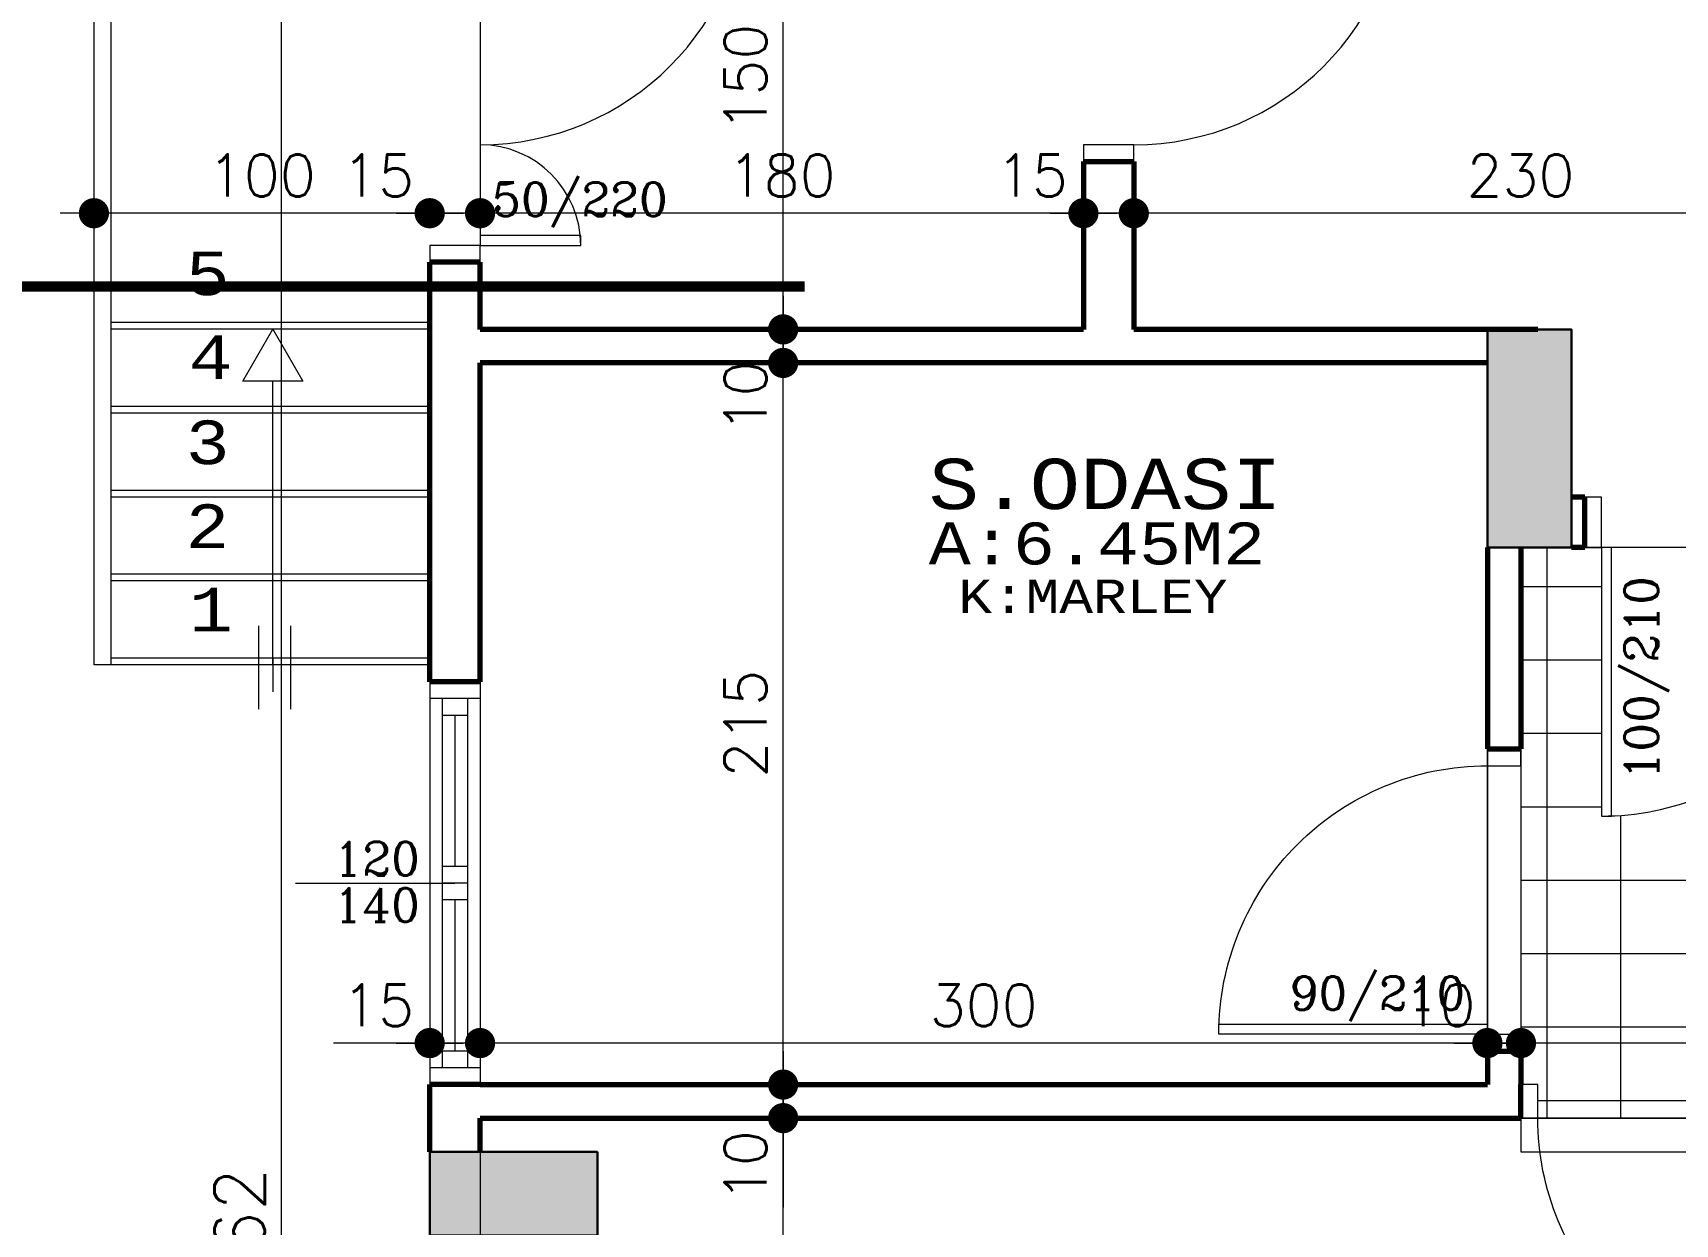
# Model space of a CAD drawing. Header units: millimetres. Extents: x 35860 to 71103, y -11298 to -8385.
# Drawn here: x 44905.2 to 45394.3, y -10340 to -9985.1 of the extents above; entities that cross this region are included whole.
import ezdxf
from ezdxf.enums import TextEntityAlignment as Align

# ---------------------------------------------------------------- set-up
doc = ezdxf.new("R2010")
doc.units = ezdxf.units.MM
doc.header["$MEASUREMENT"] = 0
doc.layers.get('0').update_dxf_attribs({"lineweight": 15})
doc.layers.get('Defpoints').update_dxf_attribs({"lineweight": 20})
for name, color, linetype, lineweight in [('02', 2, 'Continuous', 20), ('03_Yazı', 1, 'Continuous', 30), ('05', 4, 'Continuous', 50), ('07', 3, 'Continuous', 70), ('Aks&Tefriş', 5, 'Continuous', 20), ('Kolon', 6, 'Continuous', 30), ('Merd&Balkon', 40, 'Continuous', 20), ('Ölçü', 140, 'Continuous', 20)]:
    doc.layers.add(name, color=color, linetype=linetype, lineweight=lineweight)
doc.layers.add('Lay_X', color=45, linetype='Continuous', lineweight=13, plot=False)
doc.styles.add('0', font='txt.shx')
doc.styles.add('C', font='')
doc.styles.add('ROMANC', font='romanc', dxfattribs={"height": 0.11})
doc.styles.get('C').set_extended_font_data('Courier New Tur')
doc.dimstyles.new('2', dxfattribs={"dimtxt": 12.5, "dimasz": 1, "dimexe": 0, "dimexo": 0, "dimgap": 5, "dimtad": 1, "dimdec": 0, "dimlfac": -1, "dimzin": 12, "dimdsep": 46, "dimtxsty": '0', "dimblk": 'DOT', "dimcen": 2.5, "dimse1": 1, "dimse2": 1, "dimclrd": 256, "dimclrt": 1, "dimadec": 0, "dimazin": 0, "dimtfac": 1, "dimtdec": 0, "dimtmove": 0, "dimatfit": 0, "dimldrblk": 'DOT', "dimfxl": 1, "dimtolj": 1, "dimtzin": 0, "dimlwd": -1, "dimarcsym": 0})
doc.dimstyles.new('3', dxfattribs={"dimtxt": 15, "dimasz": 1, "dimexe": 0.18, "dimexo": 0.0625, "dimgap": 5, "dimtad": 1, "dimdec": 0, "dimlfac": -1, "dimzin": 12, "dimdsep": 46, "dimtxsty": '0', "dimblk": 'DOT', "dimcen": 2.5, "dimse1": 1, "dimse2": 1, "dimclrd": 256, "dimclrt": 1, "dimadec": 8, "dimazin": 0, "dimtfac": 1, "dimtdec": 0, "dimtmove": 0, "dimatfit": 0, "dimldrblk": 'DOT', "dimfxl": 1, "dimtolj": 1, "dimtzin": 0, "dimlwd": -1, "dimarcsym": 0})
doc.dimstyles.new('_VI80I', dxfattribs={"dimtxt": 15, "dimasz": 1, "dimexe": 0, "dimexo": 100, "dimgap": 5, "dimtad": 1, "dimdec": 0, "dimlfac": -1, "dimzin": 12, "dimdsep": 46, "dimtxsty": '0', "dimblk1": 'DOT80_2', "dimblk2": 'DOT80_1', "dimsah": 1, "dimcen": 2.5, "dimse1": 1, "dimse2": 1, "dimclrd": 256, "dimclrt": 1, "dimadec": 8, "dimazin": 0, "dimtfac": 1, "dimtdec": 0, "dimtmove": 0, "dimatfit": 0, "dimldrblk": 'DOT', "dimfxl": 1, "dimtolj": 1, "dimtzin": 0, "dimlwd": -1, "dimarcsym": 0})

# ---------------------------------------------------------------- blocks, each defined once
blk = doc.blocks.new('DOT')
at = {"color": 0}
blk.add_line((-10, 0), (10, 0), dxfattribs=at)
at = {"color": 0, "const_width": 4.5}
blk.add_lwpolyline([(-2.25, 0, 1), (2.25, 0, 1)], format="xyb", close=True, dxfattribs=at)
blk = doc.blocks.new('*D115')
at = {"layer": 'Defpoints', "color": 0, "transparency": 16777216}
for p in [(45338.41, -10218.42), (45038.41, -10286.05), (45038.41, -10318.42)]:
    blk.add_point(p, dxfattribs=at)
at = {"layer": 'Ölçü', "transparency": 16777216}
blk.add_line((45337.41, -10286.05), (45039.41, -10286.05), dxfattribs=at)
at = {"layer": 'Ölçü', "transparency": 16777216, "rotation": 180}
blk.add_blockref('DOT', (45038.41, -10286.05), dxfattribs=at)
at = {"layer": 'Ölçü', "transparency": 16777216}
blk.add_blockref('DOT', (45338.41, -10286.05), dxfattribs=at)
at = {"layer": 'Ölçü', "color": 1, "transparency": 16777216, "insert": (45188.41, -10274.8), "char_height": 12.5, "attachment_point": 5, "style": '0'}
blk.add_mtext('\\A1;300', dxfattribs=at)
blk = doc.blocks.new('*D116')
at = {"layer": 'Defpoints', "color": 0, "transparency": 16777216}
for p in [(45023.41, -10286.05), (45023.41, -10318.42), (45038.41, -10318.42)]:
    blk.add_point(p, dxfattribs=at)
at = {"layer": 'Ölçü', "transparency": 16777216}
for p, q in [((45022.41, -10286.05), (44994.74, -10286.05)), ((45038.41, -10286.05), (45023.41, -10286.05)), ((45039.41, -10286.05), (45040.41, -10286.05))]:
    blk.add_line(p, q, dxfattribs=at)
blk.add_blockref('DOT', (45023.41, -10286.05), dxfattribs=at)
at = {"layer": 'Ölçü', "transparency": 16777216, "rotation": 180}
blk.add_blockref('DOT', (45038.41, -10286.05), dxfattribs=at)
at = {"layer": 'Ölçü', "color": 1, "transparency": 16777216, "insert": (45008.07, -10274.8), "char_height": 12.5, "attachment_point": 5, "style": '0'}
blk.add_mtext('\\A1;15', dxfattribs=at)
blk = doc.blocks.new('*D131')
at = {"layer": 'Defpoints', "color": 0, "transparency": 16777216}
for p in [(45066.98, -10308.42), (45128.68, -10308.42), (45163.41, -10608.42)]:
    blk.add_point(p, dxfattribs=at)
at = {"layer": 'Ölçü', "transparency": 16777216}
blk.add_line((45128.68, -10607.42), (45128.68, -10309.42), dxfattribs=at)
for p, rotation in [((45128.68, -10308.42), 90), ((45128.68, -10608.42), 270)]:
    blk.add_blockref('DOT', p, dxfattribs=dict(at, rotation=rotation))
at = {"layer": 'Ölçü', "color": 1, "transparency": 16777216, "insert": (45117.43, -10458.42), "char_height": 12.5, "attachment_point": 5, "rotation": 90, "style": '0'}
blk.add_mtext('\\A1;300', dxfattribs=at)
blk = doc.blocks.new('*D132')
at = {"layer": 'Defpoints', "color": 0, "transparency": 16777216}
for p in [(45047.09, -10083.42), (45128.68, -10083.42), (45071.17, -10298.42)]:
    blk.add_point(p, dxfattribs=at)
at = {"layer": 'Ölçü', "transparency": 16777216}
blk.add_line((45128.68, -10297.42), (45128.68, -10084.42), dxfattribs=at)
for p, rotation in [((45128.68, -10083.42), 90), ((45128.68, -10298.42), 270)]:
    blk.add_blockref('DOT', p, dxfattribs=dict(at, rotation=rotation))
at = {"layer": 'Ölçü', "color": 1, "transparency": 16777216, "insert": (45117.43, -10190.92), "char_height": 12.5, "attachment_point": 5, "rotation": 90, "style": '0'}
blk.add_mtext('\\A1;215', dxfattribs=at)
blk = doc.blocks.new('*D133')
at = {"layer": 'Defpoints', "color": 0, "transparency": 16777216}
for p in [(45038.41, -9923.42), (45128.68, -9923.42), (45038.41, -10073.42)]:
    blk.add_point(p, dxfattribs=at)
at = {"layer": 'Ölçü', "transparency": 16777216}
blk.add_line((45128.68, -10072.42), (45128.68, -9924.42), dxfattribs=at)
for p, rotation in [((45128.68, -9923.42), 90), ((45128.68, -10073.42), 270)]:
    blk.add_blockref('DOT', p, dxfattribs=dict(at, rotation=rotation))
at = {"layer": 'Ölçü', "color": 1, "transparency": 16777216, "insert": (45117.43, -9998.42), "char_height": 12.5, "attachment_point": 5, "rotation": 90, "style": '0'}
blk.add_mtext('\\A1;150', dxfattribs=at)
blk = doc.blocks.new('*D175')
at = {"layer": 'Defpoints', "color": 0, "transparency": 16777216}
for p in [(45116.83, -10073.42), (45128.68, -10073.42), (45047.09, -10083.42)]:
    blk.add_point(p, dxfattribs=at)
at = {"layer": 'Ölçü', "transparency": 16777216}
for p, q in [((45128.68, -10072.42), (45128.68, -10071.42)), ((45128.68, -10083.42), (45128.68, -10073.42)), ((45128.68, -10084.42), (45128.68, -10085.42))]:
    blk.add_line(p, q, dxfattribs=at)
for p, rotation in [((45128.68, -10073.42), 270), ((45128.68, -10083.42), 90)]:
    blk.add_blockref('DOT', p, dxfattribs=dict(at, rotation=rotation))
at = {"layer": 'Ölçü', "color": 1, "transparency": 16777216, "insert": (45117.43, -10093.42), "char_height": 12.5, "attachment_point": 5, "rotation": 90, "style": '0'}
blk.add_mtext('\\A1;10', dxfattribs=at)
blk = doc.blocks.new('*D181')
at = {"layer": 'Defpoints', "color": 0, "transparency": 16777216}
for p in [(45348.41, -10218.42), (45348.41, -10286.05), (45648.41, -10328.42)]:
    blk.add_point(p, dxfattribs=at)
at = {"layer": 'Ölçü', "transparency": 16777216}
blk.add_line((45647.41, -10286.05), (45349.41, -10286.05), dxfattribs=at)
at = {"layer": 'Ölçü', "transparency": 16777216, "rotation": 180}
blk.add_blockref('DOT', (45348.41, -10286.05), dxfattribs=at)
at = {"layer": 'Ölçü', "transparency": 16777216}
blk.add_blockref('DOT', (45648.41, -10286.05), dxfattribs=at)
at = {"layer": 'Ölçü', "color": 1, "transparency": 16777216, "insert": (45498.41, -10274.8), "char_height": 12.5, "attachment_point": 5, "style": '0'}
blk.add_mtext('\\A1;300', dxfattribs=at)
blk = doc.blocks.new('*D182')
at = {"layer": 'Defpoints', "color": 0, "transparency": 16777216}
for p in [(45338.41, -10218.42), (45348.41, -10218.42), (45338.41, -10286.05)]:
    blk.add_point(p, dxfattribs=at)
at = {"layer": 'Ölçü', "transparency": 16777216}
for p, q in [((45337.41, -10286.05), (45311.82, -10286.05)), ((45348.41, -10286.05), (45338.41, -10286.05)), ((45349.41, -10286.05), (45350.41, -10286.05))]:
    blk.add_line(p, q, dxfattribs=at)
blk.add_blockref('DOT', (45338.41, -10286.05), dxfattribs=at)
at = {"layer": 'Ölçü', "transparency": 16777216, "rotation": 180}
blk.add_blockref('DOT', (45348.41, -10286.05), dxfattribs=at)
at = {"layer": 'Ölçü', "color": 1, "transparency": 16777216, "insert": (45324.12, -10274.8), "char_height": 12.5, "attachment_point": 5, "style": '0'}
blk.add_mtext('\\A1;10', dxfattribs=at)
blk = doc.blocks.new('*D192')
at = {"layer": 'Defpoints', "color": 0, "transparency": 16777216}
for p in [(45463.41, -10008.42), (45233.1, -10023.42), (45233.1, -10038.81)]:
    blk.add_point(p, dxfattribs=at)
at = {"layer": 'Ölçü', "transparency": 16777216}
blk.add_line((45462.41, -10038.81), (45234.1, -10038.81), dxfattribs=at)
at = {"layer": 'Ölçü', "transparency": 16777216, "rotation": 180}
blk.add_blockref('DOT', (45233.1, -10038.81), dxfattribs=at)
at = {"layer": 'Ölçü', "transparency": 16777216}
blk.add_blockref('DOT', (45463.41, -10038.81), dxfattribs=at)
at = {"layer": 'Ölçü', "color": 1, "transparency": 16777216, "insert": (45348.25, -10027.56), "char_height": 12.5, "attachment_point": 5, "style": '0'}
blk.add_mtext('\\A1;230', dxfattribs=at)
blk = doc.blocks.new('*D193')
at = {"layer": 'Defpoints', "color": 0, "transparency": 16777216}
for p in [(45218.1, -10023.42), (45233.1, -10023.42), (45218.1, -10038.81)]:
    blk.add_point(p, dxfattribs=at)
at = {"layer": 'Ölçü', "transparency": 16777216}
for p, q in [((45217.1, -10038.81), (45189.43, -10038.81)), ((45233.1, -10038.81), (45218.1, -10038.81)), ((45234.1, -10038.81), (45235.1, -10038.81))]:
    blk.add_line(p, q, dxfattribs=at)
blk.add_blockref('DOT', (45218.1, -10038.81), dxfattribs=at)
at = {"layer": 'Ölçü', "transparency": 16777216, "rotation": 180}
blk.add_blockref('DOT', (45233.1, -10038.81), dxfattribs=at)
at = {"layer": 'Ölçü', "color": 1, "transparency": 16777216, "insert": (45202.76, -10027.56), "char_height": 12.5, "attachment_point": 5, "style": '0'}
blk.add_mtext('\\A1;15', dxfattribs=at)
blk = doc.blocks.new('*D194')
at = {"layer": 'Defpoints', "color": 0, "transparency": 16777216}
for p in [(45218.1, -10023.42), (45038.41, -10038.81), (45038.41, -10053.42)]:
    blk.add_point(p, dxfattribs=at)
at = {"layer": 'Ölçü', "transparency": 16777216}
blk.add_line((45217.1, -10038.81), (45039.41, -10038.81), dxfattribs=at)
at = {"layer": 'Ölçü', "transparency": 16777216, "rotation": 180}
blk.add_blockref('DOT', (45038.41, -10038.81), dxfattribs=at)
at = {"layer": 'Ölçü', "transparency": 16777216}
blk.add_blockref('DOT', (45218.1, -10038.81), dxfattribs=at)
at = {"layer": 'Ölçü', "color": 1, "transparency": 16777216, "insert": (45128.25, -10027.56), "char_height": 12.5, "attachment_point": 5, "style": '0'}
blk.add_mtext('\\A1;180', dxfattribs=at)
blk = doc.blocks.new('*D195')
at = {"layer": 'Defpoints', "color": 0, "transparency": 16777216}
for p in [(45023.41, -10038.81), (45023.41, -10053.42), (45038.41, -10053.42)]:
    blk.add_point(p, dxfattribs=at)
at = {"layer": 'Ölçü', "transparency": 16777216}
for p, q in [((45022.41, -10038.81), (44994.74, -10038.81)), ((45038.41, -10038.81), (45023.41, -10038.81)), ((45039.41, -10038.81), (45040.41, -10038.81))]:
    blk.add_line(p, q, dxfattribs=at)
blk.add_blockref('DOT', (45023.41, -10038.81), dxfattribs=at)
at = {"layer": 'Ölçü', "transparency": 16777216, "rotation": 180}
blk.add_blockref('DOT', (45038.41, -10038.81), dxfattribs=at)
at = {"layer": 'Ölçü', "color": 1, "transparency": 16777216, "insert": (45008.07, -10027.56), "char_height": 12.5, "attachment_point": 5, "style": '0'}
blk.add_mtext('\\A1;15', dxfattribs=at)
blk = doc.blocks.new('*D196')
at = {"layer": 'Defpoints', "color": 0, "transparency": 16777216}
for p in [(44923.41, -10038.81), (45023.41, -10053.42), (44923.41, -10085.42)]:
    blk.add_point(p, dxfattribs=at)
at = {"layer": 'Ölçü', "transparency": 16777216}
blk.add_line((45022.41, -10038.81), (44924.41, -10038.81), dxfattribs=at)
at = {"layer": 'Ölçü', "transparency": 16777216, "rotation": 180}
blk.add_blockref('DOT', (44923.41, -10038.81), dxfattribs=at)
at = {"layer": 'Ölçü', "transparency": 16777216}
blk.add_blockref('DOT', (45023.41, -10038.81), dxfattribs=at)
at = {"layer": 'Ölçü', "color": 1, "transparency": 16777216, "insert": (44973.41, -10027.56), "char_height": 12.5, "attachment_point": 5, "style": '0'}
blk.add_mtext('\\A1;100', dxfattribs=at)
blk = doc.blocks.new('*D199')
at = {"layer": 'Defpoints', "color": 0, "transparency": 16777216}
for p in [(45116.73, -10298.42), (45128.68, -10298.42), (45066.98, -10308.42)]:
    blk.add_point(p, dxfattribs=at)
at = {"layer": 'Ölçü', "transparency": 16777216}
for p, q in [((45128.68, -10297.42), (45128.68, -10296.42)), ((45128.68, -10298.42), (45128.68, -10308.42)), ((45128.68, -10309.42), (45128.68, -10335.01))]:
    blk.add_line(p, q, dxfattribs=at)
for p, rotation in [((45128.68, -10298.42), 270), ((45128.68, -10308.42), 90)]:
    blk.add_blockref('DOT', p, dxfattribs=dict(at, rotation=rotation))
at = {"layer": 'Ölçü', "color": 1, "transparency": 16777216, "insert": (45117.43, -10322.71), "char_height": 12.5, "attachment_point": 5, "rotation": 90, "style": '0'}
blk.add_mtext('\\A1;10', dxfattribs=at)
blk = doc.blocks.new('DOT80_2')
at = {"color": 0}
blk.add_line((0, 0), (0, -80), dxfattribs=at)
blk.add_blockref('DOT', (0, 0))
blk = doc.blocks.new('DOT80_1')
at = {"color": 0}
blk.add_line((0, 0), (0, 80), dxfattribs=at)
blk.add_blockref('DOT', (0, 0))
blk = doc.blocks.new('*D843')
at = {"layer": 'Aks&Tefriş', "transparency": 16777216}
blk.add_line((44785.97, -9934.42), (44785.97, -10052.42), dxfattribs=at)
at = {"layer": 'Defpoints', "color": 0, "transparency": 16777216}
for p in [(45023.41, -9933.42), (44785.97, -10053.42), (45023.41, -10053.42)]:
    blk.add_point(p, dxfattribs=at)
at = {"layer": 'Aks&Tefriş', "transparency": 16777216}
for name, p, rotation in [('DOT80_2', (44785.97, -9933.42), 90), ('DOT80_1', (44785.97, -10053.42), 270)]:
    blk.add_blockref(name, p, dxfattribs=dict(at, rotation=rotation))
at = {"layer": 'Aks&Tefriş', "color": 1, "transparency": 16777216, "insert": (44773.47, -9993.42), "char_height": 15, "attachment_point": 5, "rotation": 90, "style": '0'}
blk.add_mtext('\\A1;120', dxfattribs=at)
blk = doc.blocks.new('*D844')
at = {"layer": 'Aks&Tefriş', "transparency": 16777216}
blk.add_line((44785.97, -10054.42), (44785.97, -10177.42), dxfattribs=at)
at = {"layer": 'Defpoints', "color": 0, "transparency": 16777216}
for p in [(45023.41, -10053.42), (44785.97, -10178.42), (45023.41, -10178.42)]:
    blk.add_point(p, dxfattribs=at)
at = {"layer": 'Aks&Tefriş', "transparency": 16777216}
for name, p, rotation in [('DOT80_2', (44785.97, -10053.42), 90), ('DOT80_1', (44785.97, -10178.42), 270)]:
    blk.add_blockref(name, p, dxfattribs=dict(at, rotation=rotation))
at = {"layer": 'Aks&Tefriş', "color": 1, "transparency": 16777216, "insert": (44773.47, -10077.17), "char_height": 15, "attachment_point": 5, "rotation": 90, "style": '0'}
blk.add_mtext('\\A1;125', dxfattribs=at)
blk = doc.blocks.new('*D845')
at = {"layer": 'Aks&Tefriş', "transparency": 16777216}
blk.add_line((44785.97, -10179.42), (44785.97, -10297.42), dxfattribs=at)
at = {"layer": 'Defpoints', "color": 0, "transparency": 16777216}
for p in [(45023.41, -10178.42), (44785.97, -10298.42), (45023.41, -10298.42)]:
    blk.add_point(p, dxfattribs=at)
at = {"layer": 'Aks&Tefriş', "transparency": 16777216}
for name, p, rotation in [('DOT80_2', (44785.97, -10178.42), 90), ('DOT80_1', (44785.97, -10298.42), 270)]:
    blk.add_blockref(name, p, dxfattribs=dict(at, rotation=rotation))
at = {"layer": 'Aks&Tefriş', "color": 1, "transparency": 16777216, "insert": (44773.47, -10238.42), "char_height": 15, "attachment_point": 5, "rotation": 90, "style": '0'}
blk.add_mtext('\\A1;120', dxfattribs=at)
blk = doc.blocks.new('*D846')
at = {"layer": 'Aks&Tefriş', "transparency": 16777216}
blk.add_line((44785.97, -10299.42), (44785.97, -10432.42), dxfattribs=at)
at = {"layer": 'Defpoints', "color": 0, "transparency": 16777216}
for p in [(45023.41, -10298.42), (44785.97, -10433.42), (45023.41, -10433.42)]:
    blk.add_point(p, dxfattribs=at)
at = {"layer": 'Aks&Tefriş', "transparency": 16777216}
for name, p, rotation in [('DOT80_2', (44785.97, -10298.42), 90), ('DOT80_1', (44785.97, -10433.42), 270)]:
    blk.add_blockref(name, p, dxfattribs=dict(at, rotation=rotation))
at = {"layer": 'Aks&Tefriş', "color": 1, "transparency": 16777216, "insert": (44773.47, -10365.92), "char_height": 15, "attachment_point": 5, "rotation": 90, "style": '0'}
blk.add_mtext('\\A1;135', dxfattribs=at)
blk = doc.blocks.new('*D1049')
at = {"layer": 'Aks&Tefriş', "transparency": 16777216}
blk.add_line((44979.32, -10772.42), (44979.32, -9912.55), dxfattribs=at)
at = {"layer": 'Defpoints', "color": 0, "transparency": 16777216}
for p in [(44979.32, -9911.55), (45053.37, -9911.55), (45053.37, -10773.42)]:
    blk.add_point(p, dxfattribs=at)
at = {"layer": 'Aks&Tefriş', "transparency": 16777216}
for p, rotation in [((44979.32, -9911.55), 90), ((44979.32, -10773.42), 270)]:
    blk.add_blockref('DOT', p, dxfattribs=dict(at, rotation=rotation))
at = {"layer": 'Aks&Tefriş', "color": 1, "transparency": 16777216, "insert": (44966.82, -10342.48), "char_height": 15, "attachment_point": 5, "rotation": 90, "style": '0'}
blk.add_mtext('\\A1;862', dxfattribs=at)

msp = doc.modelspace()

# ---------------------------------------------------------------- hatches: boundary and pattern name
h = msp.add_hatch()
h.set_pattern_fill('ANSI33', color=256, scale=30, style=0)
h.set_pattern_definition([(45, (-100, 0), (-5.3033009, 5.3033009), []), (45, (-94.697, 0), (-5.3033009, 5.3033009), [3.75, -1.875])])
h.paths.add_polyline_path([(45023.41, -9384.52), (45023.41, -9333.42), (45048.41, -9334.52), (45048.41, -9384.52)])
h.paths.add_polyline_path([(45438.41, -9402.81), (45438.41, -9351.71), (45463.41, -9352.81), (45463.41, -9402.81)])
h.paths.add_polyline_path([(45898.41, -9423.08), (45898.41, -9371.98), (45923.41, -9373.08), (45923.41, -9423.08)])
h.paths.add_polyline_path([(45923.41, -9983.42), (45863.41, -9983.42), (45863.41, -10013.42), (45923.41, -10013.42)])
h.paths.add_polyline_path([(45898.41, -9628.42), (45923.41, -9628.42), (45923.41, -9678.42), (45898.41, -9678.42)])
h.paths.add_polyline_path([(45463.41, -9638.42), (45463.41, -9678.42), (45438.41, -9678.42), (45438.41, -9638.42)])
h.paths.add_polyline_path([(45073.41, -9678.42), (45023.41, -9678.42), (45023.41, -9653.42), (45073.41, -9653.42)])
h.paths.add_polyline_path([(45063.41, -9893.42), (45023.41, -9893.42), (45023.41, -9923.42), (45063.41, -9923.42)])
h.paths.add_polyline_path([(45048.41, -10623.42), (45048.41, -10573.42), (45023.41, -10573.42), (45023.41, -10623.42)])
h.paths.add_polyline_path([(45898.41, -10368.42), (45923.41, -10368.42), (45923.41, -10318.42), (45898.41, -10318.42)])
h.paths.add_polyline_path([(45463.41, -10368.42), (45463.41, -10318.42), (45438.41, -10318.42), (45438.41, -10368.42)])
h.paths.add_polyline_path([(45363.41, -10138.42), (45338.41, -10138.42), (45338.41, -10073.42), (45363.41, -10073.42)])
h.paths.add_polyline_path([(45363.41, -9923.42), (45363.41, -9858.42), (45338.41, -9858.42), (45338.41, -9923.42)])
h.paths.add_polyline_path([(45633.41, -9873.42), (45633.41, -9878.42), (45638.41, -9878.42), (45728.41, -9878.42), (45728.41, -9858.42), (45633.41, -9858.42)])
h.paths.add_polyline_path([(45633.41, -10133.42), (45633.41, -10118.42), (45728.41, -10118.42), (45728.41, -10138.42), (45633.41, -10138.42)])
h.paths.add_polyline_path([(45073.41, -10318.42), (45023.41, -10318.42), (45023.41, -10343.42), (45073.41, -10343.42)])
h.paths.add_polyline_path([(45633.41, -10623.42), (45658.41, -10623.42), (45658.41, -10573.42), (45633.41, -10573.42)])
h.paths.add_polyline_path([(45898.41, -10623.42), (45923.41, -10623.42), (45923.41, -10573.42), (45898.41, -10573.42)])
h.paths.add_polyline_path([(45463.41, -10623.42), (45463.41, -10573.42), (45438.41, -10573.42), (45438.41, -10623.42)])

# ---------------------------------------------------------------- linework, layer by layer
for p, q in [((45356.25, -10308.42), (45356.25, -10138.42)), ((45348.41, -10150), (45372.39, -10150)), ((45348.41, -10171.88), (45372.39, -10171.88)), ((45348.41, -10193.75), (45372.39, -10193.75)), ((45348.41, -10215.62), (45372.39, -10215.62)), ((45378.12, -10308.42), (45378.12, -10218.22)), ((45348.41, -10237.5), (45500.49, -10237.5)), ((45348.41, -10259.38), (45648.41, -10259.38)), ((45348.41, -10281.25), (45480.7, -10281.25)), ((45353.41, -10303.12), (45433.41, -10303.12))]:
    msp.add_line(p, q)
at = {"layer": '02'}
for p, q in [((45038.41, -9938.42), (45038.41, -10048.42)), ((45233.1, -10018.42), (45218.1, -10018.42)), ((45218.1, -10018.42), (45218.1, -10023.42)), ((45233.1, -10023.42), (45233.1, -10018.42)), ((45068.41, -10045.42), (45038.41, -10045.42)), ((45038.41, -10045.42), (45038.41, -10048.42)), ((45068.41, -10048.42), (45068.41, -10045.42)), ((45038.41, -10048.42), (45068.41, -10048.42)), ((45023.41, -10071.38), (44928.41, -10071.38)), ((45023.41, -10096.38), (44928.41, -10096.38)), ((45023.41, -10121.38), (44928.41, -10121.38)), ((45023.41, -10146.38), (44928.41, -10146.38)), ((45023.41, -10171.38), (44928.41, -10171.38)), ((45023.41, -10178.42), (45023.41, -10298.42)), ((45038.41, -10178.42), (45038.41, -10298.42)), ((45038.41, -10183.42), (45023.41, -10183.42)), ((45027.16, -10183.42), (45027.16, -10293.42)), ((45034.66, -10183.42), (45034.66, -10293.42)), ((45034.66, -10188.42), (45027.16, -10188.42)), ((45030.91, -10188.42), (45030.91, -10233.42)), ((45034.66, -10233.42), (45027.16, -10233.42)), ((44983.41, -10238.42), (45030.91, -10238.42)), ((45034.66, -10238.42), (45027.16, -10238.42)), ((45034.66, -10243.42), (45027.16, -10243.42)), ((45030.91, -10243.42), (45030.91, -10288.42)), ((45338.41, -10280.42), (45338.41, -10283.42)), ((45034.66, -10288.42), (45027.16, -10288.42)), ((45038.41, -10293.42), (45023.41, -10293.42))]:
    msp.add_line(p, q, dxfattribs=at)
for points in [[(45038.41, -10053.42), (45038.41, -10048.42), (45023.41, -10048.42), (45023.41, -10053.42)], [(45367.39, -10138.42), (45372.39, -10138.42), (45372.39, -10123.42), (45367.39, -10123.42)], [(45338.41, -10198.42), (45338.41, -10203.42), (45348.41, -10203.42), (45348.41, -10198.42)], [(45338.41, -10288.42), (45338.41, -10283.42), (45348.41, -10283.42), (45348.41, -10288.42)], [(45348.41, -10308.42), (45353.41, -10308.42), (45353.41, -10298.42), (45348.41, -10298.42)]]:
    msp.add_lwpolyline(points, dxfattribs=at)
for points in [[(45372.39, -10218.42, 0.414214), (45452.39, -10138.42), (45372.39, -10138.42), (45372.39, -10218.42), (45375.39, -10218.42), (45375.39, -10138.42)], [(45258.41, -10283.42, -0.414214), (45338.41, -10203.42), (45338.41, -10283.42), (45258.41, -10283.42), (45258.41, -10280.42), (45338.41, -10280.42)], [(45433.41, -10388.42, -0.414214), (45353.41, -10308.42), (45433.41, -10308.42), (45433.41, -10388.42), (45430.41, -10388.42), (45430.41, -10308.42)]]:
    msp.add_lwpolyline(points, format="xyb", dxfattribs=at)
for centre, radius, start, end in [((45038.41, -9938.42), 80, 270, 360), ((45233.1, -9938.42), 80, 270, 360), ((45038.41, -10048.42), 30, 360, 90)]:
    msp.add_arc(centre, radius, start, end, dxfattribs=at)
at = {"layer": '05', "ltscale": 3}
for p, q in [((45033.4, -10059.67), (44775.8, -10059.67)), ((45033.4, -10059.67), (44775.8, -10059.67)), ((45033.4, -10059.67), (44775.8, -10059.67)), ((45033.4, -10060.67), (44775.8, -10060.67)), ((45033.4, -10060.67), (44775.8, -10060.67)), ((45033.4, -10060.67), (44775.8, -10060.67)), ((45134.99, -10059.67), (44952.39, -10059.67)), ((45134.99, -10059.67), (44952.39, -10059.67)), ((45134.99, -10059.67), (44952.39, -10059.67)), ((45134.99, -10060.67), (44952.39, -10060.67)), ((45134.99, -10060.67), (44952.39, -10060.67)), ((45134.99, -10060.67), (44952.39, -10060.67)), ((45033.4, -10061.67), (44775.8, -10061.67)), ((45033.4, -10061.67), (44775.8, -10061.67)), ((45033.4, -10061.67), (44775.8, -10061.67)), ((45134.99, -10061.67), (44952.39, -10061.67)), ((45134.99, -10061.67), (44952.39, -10061.67)), ((45134.99, -10061.67), (44952.39, -10061.67))]:
    msp.add_line(p, q, dxfattribs=at)
at = {"layer": '07'}
for p, q in [((45218.1, -10023.42), (45233.1, -10023.42)), ((45218.1, -10023.42), (45218.1, -10073.42)), ((45233.1, -10023.42), (45233.1, -10073.42)), ((45023.41, -10178.42), (45023.41, -10053.42)), ((45023.41, -10178.42), (45023.41, -10053.42)), ((45038.41, -10053.42), (45023.41, -10053.42)), ((45038.41, -10073.42), (45038.41, -10053.42)), ((45218.1, -10073.42), (45038.41, -10073.42)), ((45353.41, -10073.42), (45233.1, -10073.42)), ((45038.41, -10178.42), (45038.41, -10083.42)), ((45338.41, -10083.42), (45038.41, -10083.42)), ((45367.39, -10123.42), (45363.41, -10123.42)), ((45367.39, -10138.42), (45367.39, -10123.42)), ((45338.41, -10138.42), (45338.41, -10198.42)), ((45348.41, -10138.42), (45348.41, -10198.42)), ((45367.39, -10138.42), (45363.41, -10138.42)), ((45038.41, -10178.42), (45023.41, -10178.42)), ((45338.41, -10198.42), (45348.41, -10198.42)), ((45338.41, -10288.42), (45338.41, -10298.42)), ((45338.41, -10288.42), (45348.41, -10288.42)), ((45348.41, -10288.42), (45348.41, -10298.42)), ((45023.41, -10309.67), (45023.41, -10298.42)), ((45023.41, -10318.42), (45023.41, -10298.42)), ((45038.41, -10298.42), (45023.41, -10298.42)), ((45038.41, -10298.42), (45338.41, -10298.42)), ((45038.41, -10298.42), (45038.41, -10298.42)), ((45348.41, -10308.42), (45348.41, -10298.42)), ((45038.41, -10308.42), (45348.41, -10308.42)), ((45038.41, -10318.42), (45038.41, -10308.42))]:
    msp.add_line(p, q, dxfattribs=at)
at = {"layer": 'Kolon'}
for points in [[(45363.41, -10138.42), (45338.41, -10138.42), (45338.41, -10073.42), (45363.41, -10073.42)], [(45073.41, -10318.42), (45023.41, -10318.42), (45023.41, -10343.42), (45073.41, -10343.42), (45073.41, -10343.42)]]:
    msp.add_lwpolyline(points, close=True, dxfattribs=at)
at = {"layer": 'Lay_X'}
for points in [[(45038.41, -10083.42), (45038.41, -10298.42), (45338.41, -10298.42), (45338.41, -10083.42)], [(45348.41, -10138.42), (45348.41, -10318.42), (45648.41, -10318.42), (45648.41, -10228.42), (45648.41, -10228.42), (45648.41, -10138.42)], [(45438.41, -10608.42), (45438.41, -10308.42), (45038.41, -10308.42), (45038.41, -10608.42)]]:
    msp.add_lwpolyline(points, close=True, dxfattribs=at)
at = {"layer": 'Merd&Balkon'}
for p, q in [((44923.41, -9911.55), (44923.41, -10085.42)), ((44928.41, -9911.55), (44928.41, -10085.42)), ((45023.41, -10073.38), (44928.41, -10073.38)), ((44923.41, -10085.42), (44923.41, -10173.38)), ((44928.41, -10085.42), (44928.41, -10173.38)), ((44976.69, -10173.38), (44976.69, -10088.89)), ((45023.41, -10098.38), (44928.41, -10098.38)), ((45023.41, -10123.38), (44928.41, -10123.38)), ((45023.41, -10148.38), (44928.41, -10148.38)), ((44972.42, -10161.78), (44972.42, -10186.56)), ((44981.96, -10161.78), (44981.96, -10186.56)), ((44976.69, -10171.38), (44976.69, -10181.38)), ((45023.41, -10173.38), (44923.41, -10173.38))]:
    msp.add_line(p, q, dxfattribs=at)
msp.add_lwpolyline([(44976.69, -10073.38), (44985.65, -10088.89), (44967.74, -10088.89)], close=True, dxfattribs=at)

# ---------------------------------------------------------------- texts
at = {"layer": '03_Yazı'}
for s, height, style, p in [('50/220', 10, 'ROMANC', (45042.01, -10039.66)), ('5', 13, 'C', (44950.8, -10063.23)), ('4', 13, 'C', (44951.67, -10088.23)), ('3', 13, 'C', (44950.78, -10113.56)), ('2', 13, 'C', (44950.71, -10138.56)), ('1', 13, 'C', (44951.79, -10163.42)), ('120', 10, 'ROMANC', (44994.76, -10236.14)), ('140', 10, 'ROMANC', (44994.76, -10249.91)), ('90/210', 10, 'ROMANC', (45279.51, -10276.18))]:
    msp.add_text(s, height=height, dxfattribs=dict(at, style=style)).set_placement(p)
at = {"layer": '03_Yazı', "style": 'ROMANC'}
msp.add_text('100/210', height=10, rotation=90, dxfattribs=at).set_placement((45389.25, -10207.81))
at = {"layer": '03_Yazı', "style": 'C', "flags": 12}
for tag, text, height, p in [('S.ODASI', 'Y.ODASI', 15, (45224.63, -10119.46)), ('K:MARLEY', 'K:MARLEY', 10, (45220.95, -10152.94))]:
    msp.add_attdef(tag, text=text, height=height, dxfattribs=at).set_placement(p, align=Align.MIDDLE_CENTER)
at = {"layer": '03_Yazı', "style": 'C'}
msp.add_attdef('A:6.45M2', text='A:10.00m2', height=12.5, dxfattribs=at).set_placement((45222.14, -10137.2), align=Align.MIDDLE_CENTER)

# ---------------------------------------------------------------- dimensions: what is measured, and where the dimension line sits
at = {"layer": 'Aks&Tefriş'}
dim = msp.add_linear_dim(base=(44979.32, -9911.55), p1=(45053.37, -10773.42), p2=(45053.37, -9911.55), angle=90, dimstyle='3', dxfattribs=at)
dim.commit()
dim.dimension.update_dxf_attribs({"geometry": '*D1049', "text_midpoint": (44966.82, -10342.48)})
for base, p1, p2, picture, middle in [((44785.97, -10053.42), (45023.41, -9933.42), (45023.41, -10053.42), '*D843', (44773.47, -9993.42)), ((44785.97, -10298.42), (45023.41, -10178.42), (45023.41, -10298.42), '*D845', (44773.47, -10238.42)), ((44785.97, -10433.42), (45023.41, -10298.42), (45023.41, -10433.42), '*D846', (44773.47, -10365.92))]:
    dim = msp.add_linear_dim(base=base, p1=p1, p2=p2, angle=90, dimstyle='_VI80I', override={"dimtmove": 1}, dxfattribs=at)
    dim.commit()
    dim.dimension.update_dxf_attribs({"geometry": picture, "text_midpoint": middle})
dim = msp.add_linear_dim(base=(44785.97, -10178.42), p1=(45023.41, -10053.42), p2=(45023.41, -10178.42), angle=90, dimstyle='_VI80I', override={"dimtmove": 1}, dxfattribs=at)
dim.commit()
dim.dimension.update_dxf_attribs({"geometry": '*D844', "text_midpoint": (44785.97, -10077.17), "dimtype": 160})
at = {"layer": 'Ölçü'}
for base, p1, p2, angle, picture, middle in [((45128.68, -9923.42), (45038.41, -10073.42), (45038.41, -9923.42), 90, '*D133', (45117.43, -9998.42)), ((45233.1, -10038.81), (45463.41, -10008.42), (45233.1, -10023.42), 180, '*D192', (45348.25, -10027.56)), ((44923.41, -10038.81), (45023.41, -10053.42), (44923.41, -10085.42), 180, '*D196', (44973.41, -10027.56)), ((45023.41, -10038.81), (45038.41, -10053.42), (45023.41, -10053.42), 180, '*D195', (45008.07, -10027.56)), ((45038.41, -10038.81), (45218.1, -10023.42), (45038.41, -10053.42), 180, '*D194', (45128.25, -10027.56)), ((45218.1, -10038.81), (45233.1, -10023.42), (45218.1, -10023.42), 180, '*D193', (45202.76, -10027.56)), ((45128.68, -10083.42), (45071.17, -10298.42), (45047.09, -10083.42), 90, '*D132', (45117.43, -10190.92)), ((45038.41, -10286.05), (45338.41, -10218.42), (45038.41, -10318.42), 180, '*D115', (45188.41, -10274.8)), ((45338.41, -10286.05), (45348.41, -10218.42), (45338.41, -10218.42), 180, '*D182', (45324.12, -10274.8)), ((45348.41, -10286.05), (45648.41, -10328.42), (45348.41, -10218.42), 180, '*D181', (45498.41, -10274.8)), ((45023.41, -10286.05), (45038.41, -10318.42), (45023.41, -10318.42), 180, '*D116', (45008.07, -10274.8)), ((45128.68, -10308.42), (45163.41, -10608.42), (45066.98, -10308.42), 90, '*D131', (45117.43, -10458.42))]:
    dim = msp.add_linear_dim(base=base, p1=p1, p2=p2, angle=angle, dimstyle='2', dxfattribs=at)
    dim.commit()
    dim.dimension.update_dxf_attribs({"geometry": picture, "text_midpoint": middle})
dim = msp.add_linear_dim(base=(45128.68, -10073.42), p1=(45047.09, -10083.42), p2=(45116.83, -10073.42), angle=90, dimstyle='2', override={"dimtmove": 1}, dxfattribs=at)
dim.commit()
dim.dimension.update_dxf_attribs({"geometry": '*D175', "text_midpoint": (45128.68, -10093.42), "dimtype": 160})
dim = msp.add_linear_dim(base=(45128.68, -10298.42), p1=(45066.98, -10308.42), p2=(45116.73, -10298.42), angle=90, dimstyle='2', dxfattribs=at)
dim.commit()
dim.dimension.update_dxf_attribs({"geometry": '*D199', "text_midpoint": (45128.68, -10322.71), "dimtype": 160})

doc.saveas('drawing.dxf')
